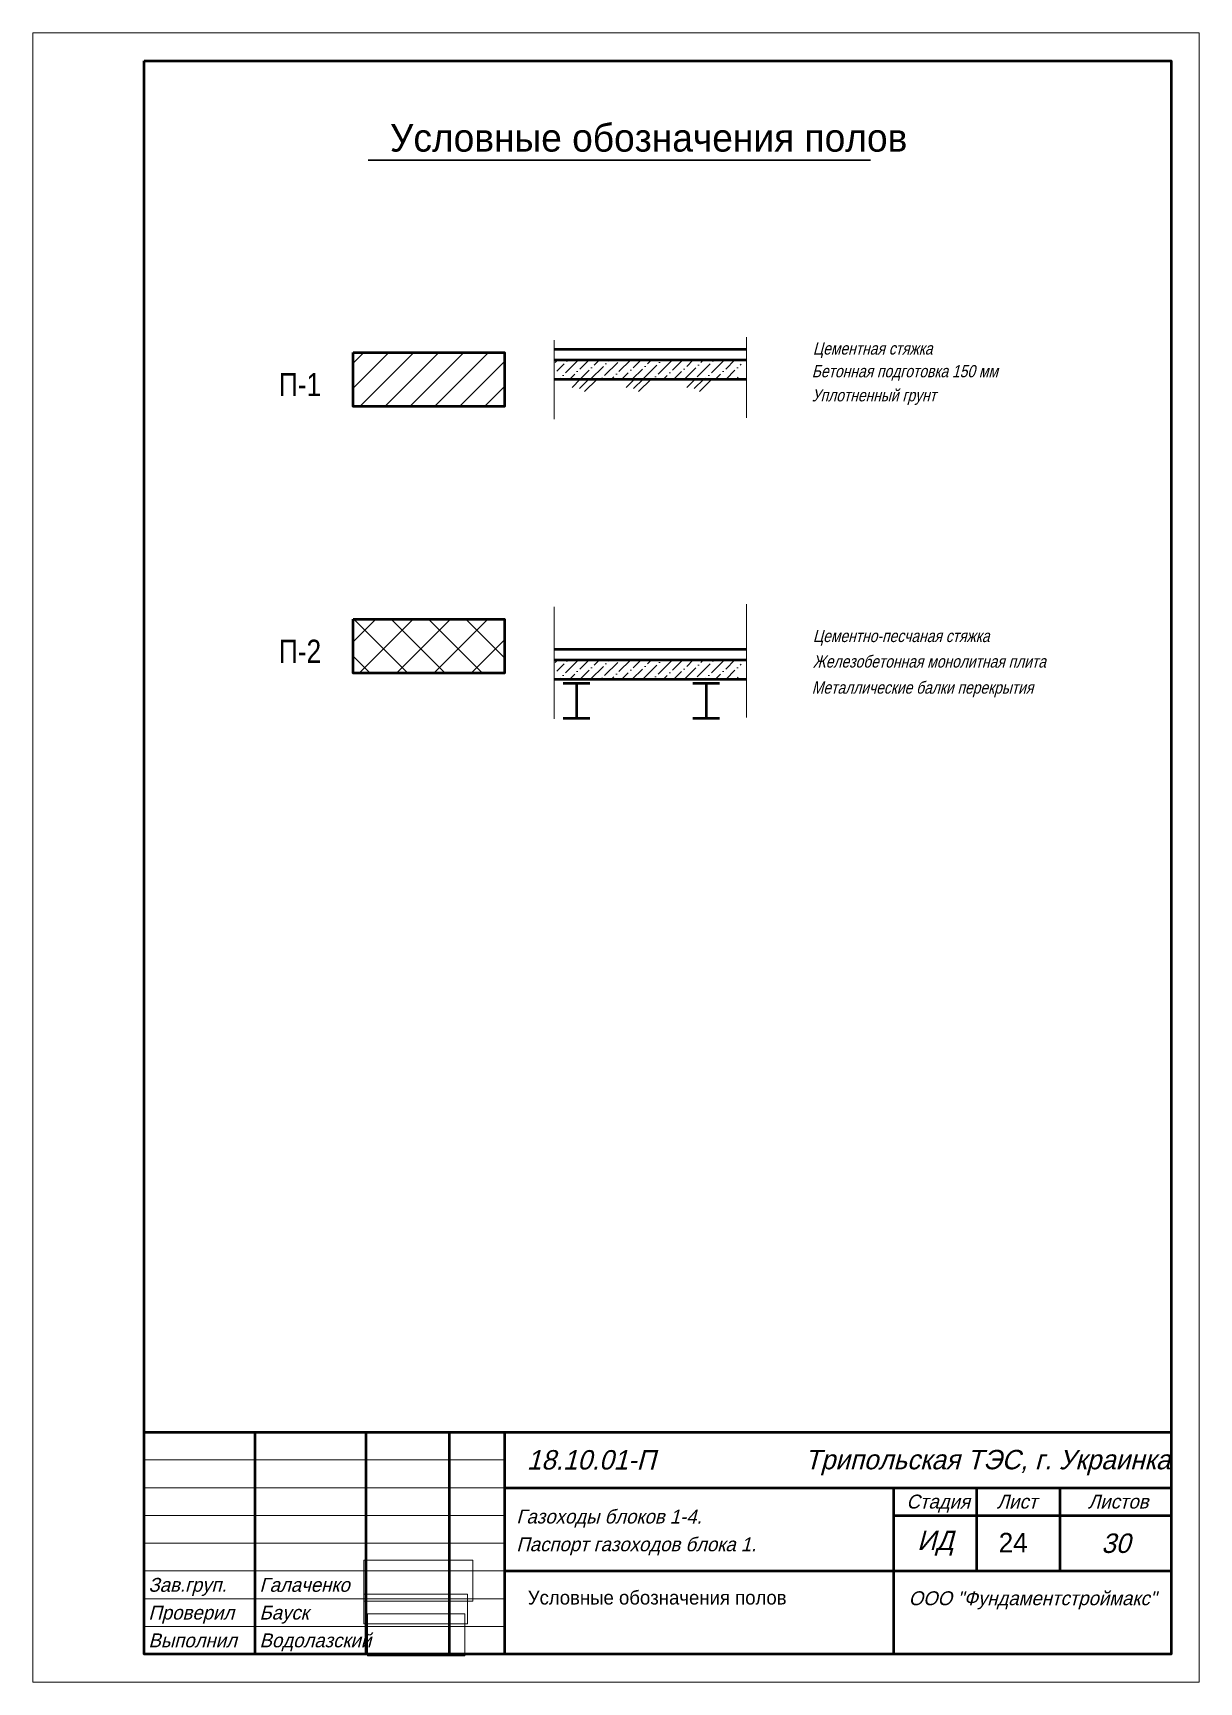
# Paper-space layout 'Лист 04' of a CAD drawing. Header units: millimetres. Extents: x 1220 to 1430, y 13 to 310.
import ezdxf
from ezdxf.enums import TextEntityAlignment as Align

# ---------------------------------------------------------------- set-up
doc = ezdxf.new("R2010")
doc.units = ezdxf.units.MM
for name, color, linetype, lineweight in [('АС.Перегородки', 121, 'Continuous', 30), ('Невидимые', 10, 'Continuous', 0), ('Основные линии', 50, 'Continuous', 50), ('Тонкие линии', 130, 'Continuous', 20), ('Утолщенные линии', 201, 'Continuous', 35), ('Экспликация', 153, 'Continuous', 25)]:
    doc.layers.add(name, color=color, linetype=linetype, lineweight=lineweight)
doc.styles.add('AltoText', font='mipgost.shx')
doc.styles.add('AltoTextC', font='mipgost.shx', dxfattribs={"oblique": 15})
doc.styles.add('E2Text', font='wwcade.shx', dxfattribs={"width": 0.85})
doc.styles.add('E2Textc', font='wwcade.shx', dxfattribs={"width": 0.85, "oblique": 15})
doc.linetypes.add('E2BRK', pattern='A,2.5,-0.4,[1,LtShp.shx,S=1,R=0,X=0,Y=0],-0.4,4.5', length=7.8)
picture_1 = doc.add_image_def('image1.png', size_in_pixel=(944, 271))
picture_2 = doc.add_image_def('image2.png', size_in_pixel=(548, 207))
picture_3 = doc.add_image_def('image3.png', size_in_pixel=(553, 239))

# ---------------------------------------------------------------- blocks, each defined once
blk = doc.blocks.new('dfgbdfhetrhhtherh')
at = {"layer": 'Невидимые', "ltscale": 200}
image = blk.add_image(picture_2, insert=(-0.36, 9.37), size_in_units=(19.59, 7.4), dxfattribs=at)
image.dxf.flags = 15
image = blk.add_image(picture_1, insert=(-0.36, 5.29), size_in_units=(18.63, 5.35), dxfattribs=at)
image.dxf.flags = 15
image = blk.add_image(picture_3, insert=(0.26, -0.49), size_in_units=(17.56, 7.59), dxfattribs=at)
image.dxf.flags = 15
blk = doc.blocks.new('vfgbrebeb')
at = {"layer": 'Основные линии'}
for p, q in [((-185, 40), (0, 40)), ((-185, 0), (-185, 40)), ((-165, 0), (-165, 40)), ((-145, 0), (-145, 40)), ((-130, 0), (-130, 40)), ((-120, 0), (-120, 40)), ((-120, 30), (0, 30)), ((-50, 30), (-50, 0)), ((-35, 15), (-35, 30)), ((-20, 15), (-20, 30)), ((-50, 25), (0, 25)), ((-120, 15), (0, 15))]:
    blk.add_line(p, q, dxfattribs=at)
at = {"layer": 'Тонкие линии'}
for p, q in [((0, 0), (0, 40)), ((-185, 35), (-120, 35)), ((-185, 30), (-120, 30)), ((-185, 25), (-120, 25)), ((-185, 20), (-120, 20)), ((-185, 15), (-120, 15)), ((-185, 10), (-120, 10)), ((-185, 5), (-120, 5)), ((-185, 0), (0, 0))]:
    blk.add_line(p, q, dxfattribs=at)
at = {"layer": 'Тонкие линии', "ltscale": 100}
blk.add_blockref('dfgbdfhetrhhtherh', (-145.04, 0.2), dxfattribs=at)
at = {"layer": 'Утолщенные линии', "ltscale": 200, "style": 'AltoTextC', "oblique": 15}
for s, height, p in [('18.10.01-П', 3.5, (-116.07, 35.02)), ('Трипольская ТЭС, г. Украинка', 3.5, (-65.99, 35.06)), ('Газоходы блоков 1-4.', 2.5, (-117.95, 24.8)), ('Паспорт газоходов блока 1.', 2.5, (-117.95, 19.8)), ('Зав.груп.', 2.5, (-184.21, 12.5)), ('Галаченко', 2.5, (-164.21, 12.5)), ('Проверил', 2.5, (-184.21, 7.5)), ('Бауск', 2.5, (-164.21, 7.5)), ('Выполнил', 2.5, (-184.21, 2.5)), ('Водолазский', 2.5, (-164.21, 2.5))]:
    blk.add_text(s, height=height, dxfattribs=at).set_placement(p, align=Align.MIDDLE_LEFT)
at = {"layer": 'Утолщенные линии', "style": 'AltoTextC', "oblique": 15}
for s, p in [('Стадия', (-47.69, 27.5)), ('Лист', (-31.41, 27.5)), ('Листов', (-15, 27.5))]:
    blk.add_text(s, height=2.5, dxfattribs=at).set_placement(p, align=Align.MIDDLE_LEFT)
at = {"layer": 'Утолщенные линии', "ltscale": 200, "style": 'AltoTextC', "oblique": 15}
for s, height, p in [('ИД', 3.5, (-42.5, 20)), ('30', 3.5, (-10, 20)), ('ООО "Фундаментстроймакс"', 2.5, (-25, 9.81))]:
    blk.add_text(s, height=height, dxfattribs=at).set_placement(p, align=Align.MIDDLE)

psp = doc.layouts.new('Лист 04')

# ---------------------------------------------------------------- hatches: boundary and pattern name
at = {"layer": 'Тонкие линии', "ltscale": 375}
h = psp.add_hatch(dxfattribs=at)
h.set_pattern_fill('ANSI36', color=256, scale=0.417722, style=0)
h.set_pattern_definition([(45, (844.6243, 437.3635), (0.7033587, 2.5789818), [3.3156646, -0.663133, 0, -0.663133])])
h.paths.add_polyline_path([(1313.79, 250.76), (1314.63, 247.28), (1346.91, 247.28), (1347.63, 250.76)])
h = psp.add_hatch(dxfattribs=at)
h.set_pattern_fill('ANSI36', color=256, scale=0.417722, style=0)
h.set_pattern_definition([(45, (844.6243, 383.3339), (0.7033587, 2.5789818), [3.3156646, -0.663133, 0, -0.663133])])
h.paths.add_polyline_path([(1313.79, 196.73), (1314.63, 193.25), (1346.91, 193.25), (1347.63, 196.73)])
at = {"layer": 'Экспликация', "ltscale": 150}
h = psp.add_hatch(dxfattribs=at)
h.set_pattern_fill('ANSI31', color=256, style=0)
h.set_pattern_definition([(45, (0, 166.903), (-2.245064, 2.245064), [])])
h.paths.add_polyline_path([(1277.62, 252.09), (1277.62, 242.36), (1304.88, 242.36), (1304.88, 252.09)])
h = psp.add_hatch(dxfattribs=at)
h.set_pattern_fill('ANSI37', color=256, scale=1.5, style=0)
h.paths.add_polyline_path([(1277.62, 204.04), (1277.62, 194.31), (1304.88, 194.31), (1304.88, 204.04)])

# ---------------------------------------------------------------- linework, layer by layer
at = {"layer": 'АС.Перегородки', "ltscale": 100}
psp.add_line((1280.29, 286.72), (1370.79, 286.72), dxfattribs=at)
at = {"layer": 'Основные линии'}
psp.add_lwpolyline([(1239.95, 304.62), (1424.95, 304.62), (1424.95, 17.62), (1239.95, 17.62)], close=True, dxfattribs=at)
at = {"layer": 'Основные линии', "ltscale": 375}
for points in [[(1313.79, 252.65), (1348.47, 252.65)], [(1313.79, 250.76), (1348.47, 250.76)], [(1313.79, 247.28), (1348.47, 247.28)], [(1313.79, 198.62), (1348.47, 198.62)], [(1313.79, 196.73), (1348.47, 196.73)], [(1313.79, 193.25), (1348.47, 193.25)]]:
    psp.add_lwpolyline(points, dxfattribs=at)
at = {"layer": 'Основные линии', "ltscale": 150}
for points in [[(1277.62, 252.09), (1304.88, 252.09), (1304.88, 242.36), (1277.62, 242.36)], [(1277.62, 204.04), (1304.88, 204.04), (1304.88, 194.31), (1277.62, 194.31)]]:
    psp.add_lwpolyline(points, close=True, dxfattribs=at)
at = {"layer": 'Основные линии', "ltscale": 625}
for points in [[(1315.41, 192.54), (1320.23, 192.54)], [(1317.82, 192.54), (1317.82, 186.24)], [(1338.76, 192.54), (1343.58, 192.54)], [(1341.17, 192.54), (1341.17, 186.24)], [(1315.41, 186.24), (1320.23, 186.24)], [(1338.76, 186.24), (1343.58, 186.24)]]:
    psp.add_lwpolyline(points, dxfattribs=at)
at = {"layer": 'Тонкие линии', "linetype": 'E2BRK', "ltscale": 2.5}
for p, q in [((1313.79, 254.31), (1313.79, 240.06)), ((1348.47, 240.31), (1348.47, 254.81)), ((1313.79, 206.26), (1313.79, 186.09)), ((1348.47, 186.34), (1348.47, 206.75))]:
    psp.add_line(p, q, dxfattribs=at)
at = {"layer": 'Тонкие линии', "ltscale": 375}
for p, q in [((1318.52, 247.28), (1317.04, 245.8)), ((1320.07, 247.28), (1318.36, 245.57)), ((1321.55, 247.28), (1319.28, 245.02)), ((1328.26, 247.28), (1326.79, 245.8)), ((1329.82, 247.28), (1328.11, 245.57)), ((1331.3, 247.28), (1329.03, 245.02)), ((1339.21, 247.28), (1337.73, 245.8)), ((1340.76, 247.28), (1339.05, 245.57)), ((1342.24, 247.28), (1339.97, 245.02))]:
    psp.add_line(p, q, dxfattribs=at)
at = {"layer": 'Тонкие линии'}
psp.add_lwpolyline([(1219.95, 12.62), (1429.95, 12.62), (1429.95, 309.62), (1219.95, 309.62)], close=True, dxfattribs=at)

# ---------------------------------------------------------------- block references
psp.add_blockref('vfgbrebeb', (1424.95, 17.62), dxfattribs=at)

# ---------------------------------------------------------------- texts
at = {"layer": 'Основные линии', "ltscale": 200, "style": 'AltoText'}
psp.add_text('Условные обозначения полов', height=5, dxfattribs=at).set_placement((1284.22, 290.75), align=Align.MIDDLE_LEFT)
at = {"layer": 'Основные линии', "ltscale": 40, "style": 'E2Text', "width": 0.85}
for s, p in [('П-1', (1264.22, 242.97)), ('П-2', (1264.22, 194.92))]:
    psp.add_text(s, height=4.177, dxfattribs=at).set_placement(p, align=Align.BOTTOM_LEFT)
at = {"layer": 'Утолщенные линии', "ltscale": 375, "style": 'E2Textc', "oblique": 15, "width": 0.85}
for s, p in [('Цементная стяжка', (1360.41, 251.7)), ('Бетонная подготовка 150 мм', (1360.21, 247.61)), ('Уплотненный грунт', (1360.21, 243.27)), ('Цементно-песчаная стяжка', (1360.41, 199.92)), ('Железобетонная монолитная плита', (1360.41, 195.33)), ('Металлические балки перекрытия', (1360.21, 190.63))]:
    psp.add_text(s, height=2.193, dxfattribs=at).set_placement(p)
at = {"layer": 'Утолщенные линии', "ltscale": 200, "style": 'AltoText'}
psp.add_text('24', height=3.5, dxfattribs=at).set_placement((1396.49, 37.76), align=Align.MIDDLE)
psp.add_text('Условные обозначения полов', height=2.5, dxfattribs=at).set_placement((1309.07, 27.83), align=Align.MIDDLE_LEFT)

doc.saveas('drawing.dxf')
